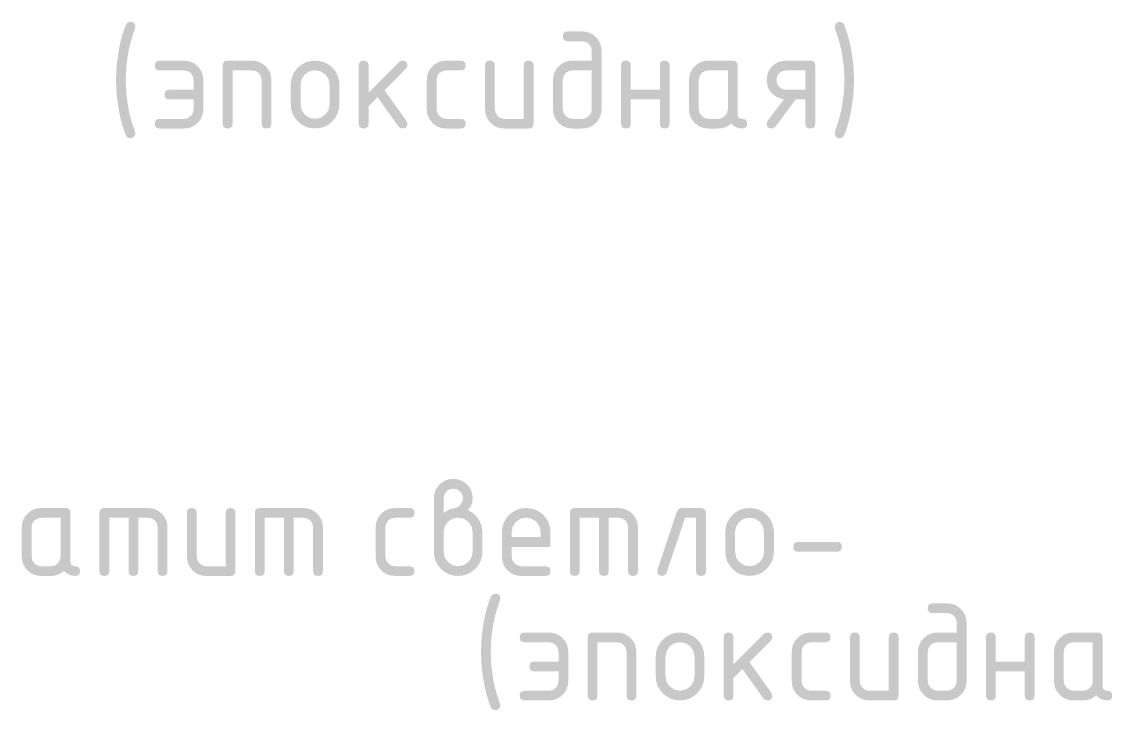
# Model space of a CAD drawing. Header units: millimetres. Extents: x 0 to 1189, y 0 to 841.
# Drawn here: x 1118.64 to 1152.66, y 727.94 to 749.41 of the extents above; entities that cross this region are included whole.
import ezdxf

# ---------------------------------------------------------------- set-up
doc = ezdxf.new("R2010")
doc.units = ezdxf.units.MM

msp = doc.modelspace()

# ---------------------------------------------------------------- hatches: boundary and pattern name
h = msp.add_hatch(color=7)
h.dxf.hatch_style = 2
h.paths.add_polyline_path([(1121.883438, 747.5926), (1121.905762, 747.135918), (1121.972734, 746.682543), (1122.004283, 746.536221), (1122.048182, 746.370624), (1122.103967, 746.185287), (1122.171172, 745.979744), (1122.184401, 745.924622), (1122.173584, 745.868605), (1122.137548, 745.818789), (1122.089385, 745.786405), (1122.031714, 745.776345), (1121.951857, 745.792675), (1121.900525, 745.844145), (1121.841054, 745.994041), (1121.783599, 746.170602), (1121.72852, 746.373415), (1121.676181, 746.602066), (1121.603627, 747.094025), (1121.578616, 747.5926), (1121.603627, 748.090967), (1121.676181, 748.583133), (1121.72852, 748.811638), (1121.783599, 749.013839), (1121.841054, 749.189065), (1121.900525, 749.336645), (1121.951857, 749.391491), (1122.031714, 749.408303), (1122.09836, 749.398794), (1122.146092, 749.370269), (1122.174807, 749.322727), (1122.184401, 749.256167), (1122.171172, 749.201046), (1122.103967, 748.997975), (1122.048182, 748.813817), (1122.004283, 748.648676), (1121.972734, 748.502656), (1121.905762, 748.049281)])
h = msp.add_hatch(color=7)
h.paths.add_polyline_path([(1136.730665, 748.502656), (1136.730665, 746.686402), (1136.719512, 746.564239), (1136.686086, 746.451584), (1136.630439, 746.348438), (1136.552623, 746.2548), (1136.459045, 746.177673), (1136.356321, 746.123542), (1136.244812, 746.091632), (1136.12488, 746.081167), (1135.820609, 746.081167), (1135.698196, 746.091632), (1135.58586, 746.123542), (1135.483963, 746.177673), (1135.392866, 746.2548), (1135.31505, 746.348438), (1135.259403, 746.451584), (1135.225977, 746.564239), (1135.214823, 746.686402), (1135.214823, 747.5926), (1135.225977, 747.714763), (1135.259403, 747.827417), (1135.31505, 747.930563), (1135.392866, 748.024201), (1135.485823, 748.099468), (1135.587514, 748.153806), (1135.698816, 748.186749), (1135.820609, 748.197834), (1136.425843, 748.197834), (1136.425843, 748.502656), (1136.40407, 748.620203), (1136.340956, 748.718732), (1136.242633, 748.781364), (1136.12488, 748.803068), (1135.667922, 748.803068), (1135.603594, 748.812585), (1135.557197, 748.841171), (1135.529093, 748.888877), (1135.519645, 748.955755), (1135.529093, 749.022314), (1135.557197, 749.069857), (1135.603594, 749.098382), (1135.667922, 749.10789), (1136.12488, 749.10789), (1136.247293, 749.096823), (1136.359628, 749.063586), (1136.461526, 749.008129), (1136.552623, 748.930399), (1136.630439, 748.838992), (1136.686086, 748.736991), (1136.719512, 748.624759)])
h.paths.add_polyline_path([(1136.425843, 746.686402), (1136.425843, 747.893012), (1135.820609, 747.893012), (1135.702855, 747.871239), (1135.604532, 747.808125), (1135.541418, 747.709871), (1135.519645, 747.5926), (1135.519645, 746.686402), (1135.54197, 746.570784), (1135.608942, 746.470877), (1135.706714, 746.403904), (1135.820609, 746.38158), (1136.12488, 746.38158), (1136.240428, 746.403904), (1136.336546, 746.470877), (1136.403519, 746.569131)])
h = msp.add_hatch(color=7)
h.dxf.hatch_style = 2
h.paths.add_polyline_path([(1144.307064, 747.5926), (1144.284257, 748.049281), (1144.213908, 748.502656), (1144.182291, 748.641545), (1144.13791, 748.804309), (1144.080816, 748.990843), (1144.011061, 749.201046), (1144.002242, 749.256167), (1144.014506, 749.316043), (1144.049095, 749.36641), (1144.098911, 749.398312), (1144.154928, 749.408303), (1144.237886, 749.391491), (1144.286118, 749.336645), (1144.347216, 749.189065), (1144.404491, 749.013839), (1144.458665, 748.811638), (1144.510462, 748.583133), (1144.583016, 748.090967), (1144.608027, 747.5926), (1144.583016, 747.094025), (1144.510462, 746.602066), (1144.458665, 746.373415), (1144.404491, 746.170602), (1144.347216, 745.994041), (1144.286118, 745.844145), (1144.237886, 745.792675), (1144.154928, 745.776345), (1144.100358, 745.786405), (1144.049095, 745.818789), (1144.014506, 745.870052), (1144.002242, 745.924622), (1144.011061, 745.979744), (1144.080816, 746.192418), (1144.13791, 746.380133), (1144.182291, 746.543353), (1144.213908, 746.682543), (1144.284257, 747.135918)])
h = msp.add_hatch(color=7)
h.dxf.hatch_style = 2
h.paths.add_polyline_path([(1124.00072, 746.987365), (1123.242799, 746.987365), (1123.17847, 746.996874), (1123.132073, 747.025399), (1123.10397, 747.072941), (1123.094522, 747.139501), (1123.10397, 747.20606), (1123.132073, 747.253602), (1123.17847, 747.282128), (1123.242799, 747.291636), (1124.00072, 747.291636), (1124.00072, 747.5926), (1123.978947, 747.709871), (1123.915833, 747.808125), (1123.81751, 747.872893), (1123.699756, 747.893012), (1122.942387, 747.893012), (1122.875509, 747.902529), (1122.827803, 747.931115), (1122.799217, 747.978821), (1122.7897, 748.045699), (1122.799217, 748.112258), (1122.827803, 748.1598), (1122.875509, 748.188326), (1122.942387, 748.197834), (1123.699756, 748.197834), (1123.822169, 748.186749), (1123.934505, 748.153806), (1124.036402, 748.099468), (1124.127499, 748.024201), (1124.205315, 747.930563), (1124.260962, 747.827417), (1124.294388, 747.714763), (1124.305542, 747.5926), (1124.305542, 746.686402), (1124.294388, 746.562378), (1124.260962, 746.44993), (1124.205315, 746.347818), (1124.127499, 746.2548), (1124.036402, 746.177673), (1123.934505, 746.123542), (1123.822169, 746.091632), (1123.699756, 746.081167), (1122.942387, 746.081167), (1122.875509, 746.089995), (1122.827803, 746.117065), (1122.799217, 746.163255), (1122.7897, 746.229444), (1122.799217, 746.296003), (1122.827803, 746.343546), (1122.875509, 746.372071), (1122.942387, 746.38158), (1123.699756, 746.38158), (1123.815305, 746.403904), (1123.911423, 746.470877), (1123.978396, 746.569131), (1124.00072, 746.686402)])
h = msp.add_hatch(color=7)
h.dxf.hatch_style = 2
h.paths.add_polyline_path([(1124.911378, 746.229444), (1124.911378, 748.049557), (1124.920895, 748.113886), (1124.94948, 748.160282), (1124.997186, 748.188386), (1125.064064, 748.197834), (1125.821434, 748.197834), (1125.941366, 748.186749), (1126.052876, 748.153806), (1126.1556, 748.099468), (1126.249177, 748.024201), (1126.326993, 747.930563), (1126.38264, 747.827417), (1126.416066, 747.714763), (1126.42722, 747.5926), (1126.42722, 746.229444), (1126.417703, 746.163255), (1126.389117, 746.117065), (1126.341411, 746.089995), (1126.274533, 746.081167), (1126.207974, 746.089995), (1126.160431, 746.117065), (1126.131906, 746.163255), (1126.122398, 746.229444), (1126.122398, 747.5926), (1126.100625, 747.709871), (1126.03751, 747.808125), (1125.939187, 747.872893), (1125.821434, 747.893012), (1125.2162, 747.893012), (1125.2162, 746.229444), (1125.206691, 746.163255), (1125.178166, 746.117065), (1125.130623, 746.089995), (1125.064064, 746.081167), (1124.997186, 746.089995), (1124.94948, 746.117065), (1124.920895, 746.163255)])
h = msp.add_hatch(color=7)
h.paths.add_polyline_path([(1127.033055, 746.834679), (1127.033055, 747.439913), (1127.046655, 747.592419), (1127.087695, 747.732677), (1127.156536, 747.86105), (1127.253541, 747.977899), (1127.370072, 748.074586), (1127.498281, 748.143264), (1127.638479, 748.184243), (1127.790976, 748.197834), (1127.943473, 748.184303), (1128.083672, 748.143746), (1128.211881, 748.076214), (1128.328411, 747.981758), (1128.425416, 747.865158), (1128.494258, 747.736467), (1128.535298, 747.59496), (1128.548897, 747.439913), (1128.548897, 746.834679), (1128.534617, 746.684722), (1128.492122, 746.545773), (1128.421928, 746.417882), (1128.324553, 746.301102), (1128.209633, 746.204416), (1128.081536, 746.135738), (1127.941553, 746.094758), (1127.790976, 746.081167), (1127.638479, 746.094758), (1127.498281, 746.135738), (1127.370072, 746.204416), (1127.253541, 746.301102), (1127.156536, 746.417882), (1127.087695, 746.545773), (1127.046655, 746.684722)])
h.paths.add_polyline_path([(1128.244075, 746.839088), (1128.244075, 747.444323), (1128.21176, 747.617887), (1128.112886, 747.766232), (1127.965987, 747.865107), (1127.790976, 747.897422), (1127.615965, 747.865107), (1127.469067, 747.766232), (1127.370192, 747.617887), (1127.337877, 747.444323), (1127.337877, 746.839088), (1127.370192, 746.662217), (1127.469067, 746.517179), (1127.615965, 746.4161), (1127.790976, 746.38158), (1127.965987, 746.4161), (1128.112886, 746.517179), (1128.21176, 746.663664)])
h = msp.add_hatch(color=7)
h.dxf.hatch_style = 2
h.paths.add_polyline_path([(1129.459555, 747.20289), (1130.412055, 748.15539), (1130.458564, 748.187774), (1130.517888, 748.197834), (1130.584766, 748.188386), (1130.632472, 748.160282), (1130.661058, 748.113886), (1130.670575, 748.049557), (1130.65831, 747.991886), (1130.623722, 747.943724), (1129.958956, 747.2751), (1130.640809, 746.31819), (1130.670575, 746.229444), (1130.661058, 746.163255), (1130.632472, 746.117065), (1130.584766, 746.089995), (1130.517888, 746.081167), (1130.44499, 746.096946), (1130.391109, 746.144557), (1129.739021, 747.059023), (1129.459555, 746.775699), (1129.459555, 746.229444), (1129.450047, 746.163255), (1129.421521, 746.117065), (1129.373979, 746.089995), (1129.30742, 746.081167), (1129.240542, 746.089995), (1129.192836, 746.117065), (1129.16425, 746.163255), (1129.154733, 746.229444), (1129.154733, 748.049557), (1129.16425, 748.113886), (1129.192836, 748.160282), (1129.240542, 748.188386), (1129.30742, 748.197834), (1129.373979, 748.188386), (1129.421521, 748.160282), (1129.450047, 748.113886), (1129.459555, 748.049557)])
h = msp.add_hatch(color=7)
h.dxf.hatch_style = 2
h.paths.add_polyline_path([(1131.581233, 747.5926), (1131.581233, 746.686402), (1131.603557, 746.570784), (1131.67053, 746.470877), (1131.768301, 746.403904), (1131.882196, 746.38158), (1132.334744, 746.38158), (1132.401622, 746.372071), (1132.449328, 746.343546), (1132.477914, 746.296003), (1132.487431, 746.229444), (1132.477914, 746.163255), (1132.449328, 746.117065), (1132.401622, 746.089995), (1132.334744, 746.081167), (1131.882196, 746.081167), (1131.759783, 746.091632), (1131.647448, 746.123542), (1131.54555, 746.177673), (1131.454453, 746.2548), (1131.376637, 746.347818), (1131.32099, 746.44993), (1131.287564, 746.562378), (1131.276411, 746.686402), (1131.276411, 747.5926), (1131.287564, 747.714763), (1131.32099, 747.827417), (1131.376637, 747.930563), (1131.454453, 748.024201), (1131.54555, 748.099468), (1131.647448, 748.153806), (1131.759783, 748.186749), (1131.882196, 748.197834), (1132.334744, 748.197834), (1132.401622, 748.188326), (1132.449328, 748.1598), (1132.477914, 748.112258), (1132.487431, 748.045699), (1132.477914, 747.978821), (1132.449328, 747.931115), (1132.401622, 747.902529), (1132.334744, 747.893012), (1131.882196, 747.893012), (1131.764443, 747.871239), (1131.66612, 747.808125), (1131.603006, 747.709871)])
h = msp.add_hatch(color=7)
h.dxf.hatch_style = 2
h.paths.add_polyline_path([(1134.608988, 748.049557), (1134.608988, 746.229444), (1134.59947, 746.163255), (1134.570885, 746.117065), (1134.523179, 746.089995), (1134.456301, 746.081167), (1133.698931, 746.081167), (1133.576518, 746.091632), (1133.464182, 746.123542), (1133.362285, 746.177673), (1133.271188, 746.2548), (1133.193372, 746.347818), (1133.137725, 746.44993), (1133.104299, 746.562378), (1133.093146, 746.686402), (1133.093146, 748.049557), (1133.102663, 748.113886), (1133.131248, 748.160282), (1133.178954, 748.188386), (1133.245832, 748.197834), (1133.312391, 748.188386), (1133.359934, 748.160282), (1133.388459, 748.113886), (1133.397968, 748.049557), (1133.397968, 746.686402), (1133.420292, 746.570784), (1133.487264, 746.470877), (1133.585036, 746.403904), (1133.698931, 746.38158), (1134.304166, 746.38158), (1134.304166, 748.049557), (1134.313674, 748.113886), (1134.342199, 748.160282), (1134.389742, 748.188386), (1134.456301, 748.197834), (1134.523179, 748.188386), (1134.570885, 748.160282), (1134.59947, 748.113886)])
h = msp.add_hatch(color=7)
h.dxf.hatch_style = 2
h.paths.add_polyline_path([(1137.641323, 746.987365), (1137.641323, 746.229444), (1137.631815, 746.163255), (1137.603289, 746.117065), (1137.555747, 746.089995), (1137.489188, 746.081167), (1137.42231, 746.089995), (1137.374604, 746.117065), (1137.346018, 746.163255), (1137.336501, 746.229444), (1137.336501, 748.049557), (1137.346018, 748.113886), (1137.374604, 748.160282), (1137.42231, 748.188386), (1137.489188, 748.197834), (1137.555747, 748.188386), (1137.603289, 748.160282), (1137.631815, 748.113886), (1137.641323, 748.049557), (1137.641323, 747.291636), (1138.547521, 747.291636), (1138.547521, 748.049557), (1138.557029, 748.113886), (1138.585555, 748.160282), (1138.633097, 748.188386), (1138.699656, 748.197834), (1138.766534, 748.188386), (1138.81424, 748.160282), (1138.842826, 748.113886), (1138.852343, 748.049557), (1138.852343, 746.229444), (1138.842826, 746.163255), (1138.81424, 746.117065), (1138.766534, 746.089995), (1138.699656, 746.081167), (1138.633097, 746.089995), (1138.585555, 746.117065), (1138.557029, 746.163255), (1138.547521, 746.229444), (1138.547521, 746.987365)])
h = msp.add_hatch(color=7)
h.paths.add_polyline_path([(1140.669199, 747.893012), (1140.063964, 747.893012), (1139.946211, 747.871239), (1139.847888, 747.808125), (1139.784774, 747.709871), (1139.763001, 747.5926), (1139.763001, 746.686402), (1139.785325, 746.570784), (1139.852298, 746.470877), (1139.950069, 746.403904), (1140.063964, 746.38158), (1140.368235, 746.38158), (1140.483784, 746.403904), (1140.579902, 746.470877), (1140.646874, 746.569131), (1140.669199, 746.686402)])
h.paths.add_polyline_path([(1141.274433, 746.229444), (1141.264985, 746.163255), (1141.236881, 746.117065), (1141.190485, 746.089995), (1141.126156, 746.081167), (1141.023759, 746.090745), (1140.932059, 746.119752), (1140.850592, 746.168604), (1140.778891, 746.237712), (1140.689223, 746.168604), (1140.591133, 746.119752), (1140.484257, 746.090745), (1140.368235, 746.081167), (1140.063964, 746.081167), (1139.941551, 746.091632), (1139.829215, 746.123542), (1139.727318, 746.177673), (1139.636221, 746.2548), (1139.558405, 746.347818), (1139.502758, 746.44993), (1139.469332, 746.562378), (1139.458179, 746.686402), (1139.458179, 747.5926), (1139.469332, 747.714763), (1139.502758, 747.827417), (1139.558405, 747.930563), (1139.636221, 748.024201), (1139.727318, 748.099468), (1139.829215, 748.153806), (1139.941551, 748.186749), (1140.063964, 748.197834), (1140.821334, 748.197834), (1140.888212, 748.188386), (1140.935918, 748.160282), (1140.964504, 748.113886), (1140.974021, 748.049557), (1140.974021, 746.534266), (1140.983529, 746.467388), (1141.012055, 746.419682), (1141.059597, 746.391097), (1141.126156, 746.38158), (1141.190485, 746.372071), (1141.236881, 746.343546), (1141.264985, 746.296003)])
h = msp.add_hatch(color=7)
h.paths.add_polyline_path([(1142.41855, 746.991224), (1142.308195, 747.015339), (1142.206677, 747.055992), (1142.11477, 747.114007), (1142.033251, 747.190212), (1141.966373, 747.27944), (1141.918667, 747.375696), (1141.890081, 747.479807), (1141.880564, 747.5926), (1141.891717, 747.714763), (1141.925144, 747.827417), (1141.98079, 747.930563), (1142.058607, 748.024201), (1142.149703, 748.099468), (1142.251601, 748.153806), (1142.363937, 748.186749), (1142.48635, 748.197834), (1143.243719, 748.197834), (1143.310597, 748.188386), (1143.358303, 748.160282), (1143.386889, 748.113886), (1143.396406, 748.049557), (1143.396406, 746.229444), (1143.386889, 746.163255), (1143.358303, 746.117065), (1143.310597, 746.089995), (1143.243719, 746.081167), (1143.17716, 746.089995), (1143.129618, 746.117065), (1143.101092, 746.163255), (1143.091584, 746.229444), (1143.091584, 746.987365), (1142.786762, 746.987365), (1142.15562, 746.140699), (1142.100843, 746.095017), (1142.033251, 746.081167), (1141.966373, 746.089995), (1141.918667, 746.117065), (1141.890081, 746.163255), (1141.880564, 746.229444), (1141.91033, 746.3226)])
h.paths.add_polyline_path([(1142.185386, 747.5926), (1142.20771, 747.4765), (1142.274683, 747.376523), (1142.372455, 747.310033), (1142.48635, 747.287778), (1143.091584, 747.287778), (1143.091584, 747.893012), (1142.48635, 747.893012), (1142.368596, 747.871239), (1142.270273, 747.808125), (1142.207159, 747.709871)])
h = msp.add_hatch(color=7)
h.paths.add_polyline_path([(1131.80172, 734.096697), (1131.985619, 734.207422), (1132.153395, 734.244973), (1132.244759, 734.272465), (1132.327028, 734.350807), (1132.387455, 734.450301), (1132.406954, 734.549795), (1132.384905, 734.667342), (1132.318208, 734.765872), (1132.219954, 734.830157), (1132.102683, 734.850208), (1131.98493, 734.828504), (1131.886607, 734.765872), (1131.823493, 734.667342), (1131.80172, 734.549795)])
h.paths.add_polyline_path([(1132.555231, 734.185442), (1132.743195, 734.07141), (1132.889819, 733.906527), (1132.981458, 733.70685), (1133.01274, 733.491462), (1133.01274, 732.881818), (1132.99846, 732.731242), (1132.955964, 732.591259), (1132.885771, 732.463161), (1132.788395, 732.348242), (1132.673475, 732.251555), (1132.545378, 732.182877), (1132.405395, 732.141898), (1132.254819, 732.128307), (1132.102321, 732.141898), (1131.962123, 732.182877), (1131.833914, 732.251555), (1131.717384, 732.348242), (1131.620378, 732.465022), (1131.551537, 732.592912), (1131.510497, 732.731862), (1131.496898, 732.881818), (1131.496898, 734.549795), (1131.508051, 734.671959), (1131.541477, 734.784613), (1131.597124, 734.887759), (1131.67494, 734.981397), (1131.767897, 735.056896), (1131.869588, 735.111208), (1131.98089, 735.144023), (1132.102683, 735.15503), (1132.224846, 735.143962), (1132.337501, 735.110726), (1132.440647, 735.055268), (1132.534285, 734.977539), (1132.609551, 734.886132), (1132.663889, 734.784131), (1132.696833, 734.671898), (1132.707917, 734.549795), (1132.6984, 734.441008), (1132.669815, 734.343848), (1132.622109, 734.258573)])
h.paths.add_polyline_path([(1132.707917, 732.886228), (1132.707917, 733.491462), (1132.675602, 733.665026), (1132.576728, 733.813372), (1132.429829, 733.912246), (1132.254819, 733.944561), (1132.079808, 733.912246), (1131.932909, 733.813372), (1131.834035, 733.665026), (1131.80172, 733.491462), (1131.80172, 732.886228), (1131.834035, 732.709357), (1131.932909, 732.564318), (1132.079808, 732.463239), (1132.254819, 732.428719), (1132.429829, 732.463239), (1132.576728, 732.564318), (1132.675602, 732.710803)])
h = msp.add_hatch(color=7)
h.paths.add_polyline_path([(1119.852669, 733.940151), (1119.247435, 733.940151), (1119.129681, 733.918378), (1119.031358, 733.855264), (1118.968244, 733.75701), (1118.946471, 733.639739), (1118.946471, 732.733541), (1118.968795, 732.617924), (1119.035768, 732.518016), (1119.13354, 732.451043), (1119.247435, 732.428719), (1119.551706, 732.428719), (1119.667254, 732.451043), (1119.763372, 732.518016), (1119.830345, 732.61627), (1119.852669, 732.733541)])
h.paths.add_polyline_path([(1120.457904, 732.276584), (1120.448455, 732.210395), (1120.420352, 732.164205), (1120.373955, 732.137135), (1120.309627, 732.128307), (1120.20723, 732.137884), (1120.11553, 732.166892), (1120.034062, 732.215743), (1119.962361, 732.284852), (1119.872694, 732.215743), (1119.774603, 732.166892), (1119.667728, 732.137884), (1119.551706, 732.128307), (1119.247435, 732.128307), (1119.125022, 732.138771), (1119.012686, 732.170681), (1118.910789, 732.224812), (1118.819692, 732.30194), (1118.741876, 732.394957), (1118.686229, 732.49707), (1118.652803, 732.609518), (1118.641649, 732.733541), (1118.641649, 733.639739), (1118.652803, 733.761902), (1118.686229, 733.874557), (1118.741876, 733.977703), (1118.819692, 734.071341), (1118.910789, 734.146607), (1119.012686, 734.200945), (1119.125022, 734.233889), (1119.247435, 734.244973), (1120.004805, 734.244973), (1120.071683, 734.235525), (1120.119388, 734.207422), (1120.147974, 734.161025), (1120.157491, 734.096697), (1120.157491, 732.581406), (1120.167, 732.514528), (1120.195525, 732.466822), (1120.243067, 732.438236), (1120.309627, 732.428719), (1120.373955, 732.419211), (1120.420352, 732.390685), (1120.448455, 732.343143)])
h = msp.add_hatch(color=7)
h.dxf.hatch_style = 2
h.paths.add_polyline_path([(1121.216866, 734.244973), (1122.580021, 734.244973), (1122.701496, 734.233889), (1122.812634, 734.200945), (1122.914265, 734.146607), (1123.007213, 734.071341), (1123.085029, 733.977703), (1123.140676, 733.874557), (1123.174102, 733.761902), (1123.185256, 733.639739), (1123.185256, 732.276584), (1123.175739, 732.210395), (1123.147153, 732.164205), (1123.099447, 732.137135), (1123.032569, 732.128307), (1122.96601, 732.137135), (1122.918468, 732.164205), (1122.889942, 732.210395), (1122.880434, 732.276584), (1122.880434, 733.639739), (1122.858661, 733.75701), (1122.795547, 733.855264), (1122.697292, 733.920032), (1122.580021, 733.940151), (1122.275199, 733.940151), (1122.275199, 732.276584), (1122.265682, 732.210395), (1122.237097, 732.164205), (1122.189391, 732.137135), (1122.122513, 732.128307), (1122.058417, 732.137135), (1122.011994, 732.164205), (1121.983762, 732.210395), (1121.974236, 732.276584), (1121.974236, 733.940151), (1121.369001, 733.940151), (1121.369001, 732.276584), (1121.359493, 732.210395), (1121.330968, 732.164205), (1121.283425, 732.137135), (1121.216866, 732.128307), (1121.149988, 732.137135), (1121.102282, 732.164205), (1121.073697, 732.210395), (1121.064179, 732.276584), (1121.064179, 734.096697), (1121.073697, 734.161025), (1121.102282, 734.207422), (1121.149988, 734.235525)])
h = msp.add_hatch(color=7)
h.dxf.hatch_style = 2
h.paths.add_polyline_path([(1125.307495, 734.096697), (1125.307495, 732.276584), (1125.297977, 732.210395), (1125.269392, 732.164205), (1125.221686, 732.137135), (1125.154808, 732.128307), (1124.397438, 732.128307), (1124.275025, 732.138771), (1124.162689, 732.170681), (1124.060792, 732.224812), (1123.969695, 732.30194), (1123.891879, 732.394957), (1123.836232, 732.49707), (1123.802806, 732.609518), (1123.791653, 732.733541), (1123.791653, 734.096697), (1123.80117, 734.161025), (1123.829755, 734.207422), (1123.877461, 734.235525), (1123.944339, 734.244973), (1124.010898, 734.235525), (1124.058441, 734.207422), (1124.086966, 734.161025), (1124.096475, 734.096697), (1124.096475, 732.733541), (1124.118799, 732.617924), (1124.185771, 732.518016), (1124.283543, 732.451043), (1124.397438, 732.428719), (1125.002673, 732.428719), (1125.002673, 734.096697), (1125.012181, 734.161025), (1125.040706, 734.207422), (1125.088249, 734.235525), (1125.154808, 734.244973), (1125.221686, 734.235525), (1125.269392, 734.207422), (1125.297977, 734.161025)])
h = msp.add_hatch(color=7)
h.dxf.hatch_style = 2
h.paths.add_polyline_path([(1126.066162, 734.244973), (1127.429317, 734.244973), (1127.550791, 734.233889), (1127.66193, 734.200945), (1127.76356, 734.146607), (1127.856509, 734.071341), (1127.934325, 733.977703), (1127.989972, 733.874557), (1128.023398, 733.761902), (1128.034552, 733.639739), (1128.034552, 732.276584), (1128.025034, 732.210395), (1127.996449, 732.164205), (1127.948743, 732.137135), (1127.881865, 732.128307), (1127.815306, 732.137135), (1127.767763, 732.164205), (1127.739238, 732.210395), (1127.72973, 732.276584), (1127.72973, 733.639739), (1127.707957, 733.75701), (1127.644842, 733.855264), (1127.546588, 733.920032), (1127.429317, 733.940151), (1127.124495, 733.940151), (1127.124495, 732.276584), (1127.114978, 732.210395), (1127.086392, 732.164205), (1127.038686, 732.137135), (1126.971809, 732.128307), (1126.907713, 732.137135), (1126.86129, 732.164205), (1126.833057, 732.210395), (1126.823532, 732.276584), (1126.823532, 733.940151), (1126.218297, 733.940151), (1126.218297, 732.276584), (1126.208789, 732.210395), (1126.180263, 732.164205), (1126.132721, 732.137135), (1126.066162, 732.128307), (1125.999284, 732.137135), (1125.951578, 732.164205), (1125.922992, 732.210395), (1125.913475, 732.276584), (1125.913475, 734.096697), (1125.922992, 734.161025), (1125.951578, 734.207422), (1125.999284, 734.235525)])
h = msp.add_hatch(color=7)
h.dxf.hatch_style = 2
h.paths.add_polyline_path([(1129.98484, 733.639739), (1129.98484, 732.733541), (1130.007164, 732.617924), (1130.074137, 732.518016), (1130.171909, 732.451043), (1130.285803, 732.428719), (1130.738351, 732.428719), (1130.805229, 732.419211), (1130.852935, 732.390685), (1130.881521, 732.343143), (1130.891038, 732.276584), (1130.881521, 732.210395), (1130.852935, 732.164205), (1130.805229, 732.137135), (1130.738351, 732.128307), (1130.285803, 732.128307), (1130.163391, 732.138771), (1130.051055, 732.170681), (1129.949157, 732.224812), (1129.85806, 732.30194), (1129.780244, 732.394957), (1129.724597, 732.49707), (1129.691171, 732.609518), (1129.680018, 732.733541), (1129.680018, 733.639739), (1129.691171, 733.761902), (1129.724597, 733.874557), (1129.780244, 733.977703), (1129.85806, 734.071341), (1129.949157, 734.146607), (1130.051055, 734.200945), (1130.163391, 734.233889), (1130.285803, 734.244973), (1130.738351, 734.244973), (1130.805229, 734.235465), (1130.852935, 734.20694), (1130.881521, 734.159397), (1130.891038, 734.092838), (1130.881521, 734.02596), (1130.852935, 733.978254), (1130.805229, 733.949668), (1130.738351, 733.940151), (1130.285803, 733.940151), (1130.16805, 733.918378), (1130.069727, 733.855264), (1130.006613, 733.75701)])
h = msp.add_hatch(color=7)
h.paths.add_polyline_path([(1134.376641, 733.944561), (1134.20163, 733.912246), (1134.054731, 733.813372), (1133.955857, 733.666473), (1133.923542, 733.491462), (1133.923542, 733.338776), (1134.82974, 733.338776), (1134.82974, 733.491462), (1134.797425, 733.666473), (1134.698551, 733.813372), (1134.551652, 733.912246)])
h.paths.add_polyline_path([(1133.923542, 733.034505), (1133.923542, 732.733541), (1133.945866, 732.617924), (1134.012839, 732.518016), (1134.110611, 732.451043), (1134.224506, 732.428719), (1134.981876, 732.428719), (1135.048753, 732.419211), (1135.096459, 732.390685), (1135.125045, 732.343143), (1135.134562, 732.276584), (1135.125045, 732.210395), (1135.096459, 732.164205), (1135.048753, 732.137135), (1134.981876, 732.128307), (1134.224506, 732.128307), (1134.102093, 732.138771), (1133.989757, 732.170681), (1133.88786, 732.224812), (1133.796763, 732.30194), (1133.718947, 732.394957), (1133.6633, 732.49707), (1133.629874, 732.609518), (1133.61872, 732.733541), (1133.61872, 733.487052), (1133.63232, 733.639558), (1133.673359, 733.779817), (1133.742201, 733.908189), (1133.839206, 734.025039), (1133.955737, 734.121725), (1134.083946, 734.190403), (1134.224144, 734.231383), (1134.376641, 734.244973), (1134.529138, 734.231443), (1134.669336, 734.190885), (1134.797546, 734.123353), (1134.914076, 734.028897), (1135.011081, 733.912367), (1135.079923, 733.784157), (1135.120963, 733.643959), (1135.134562, 733.491462), (1135.134562, 733.034505)])
h = msp.add_hatch(color=7)
h.dxf.hatch_style = 2
h.paths.add_polyline_path([(1135.893229, 734.244973), (1137.256385, 734.244973), (1137.377859, 734.233889), (1137.488998, 734.200945), (1137.590628, 734.146607), (1137.683577, 734.071341), (1137.761393, 733.977703), (1137.81704, 733.874557), (1137.850466, 733.761902), (1137.861619, 733.639739), (1137.861619, 732.276584), (1137.852102, 732.210395), (1137.823516, 732.164205), (1137.77581, 732.137135), (1137.708933, 732.128307), (1137.642373, 732.137135), (1137.594831, 732.164205), (1137.566306, 732.210395), (1137.556797, 732.276584), (1137.556797, 733.639739), (1137.535024, 733.75701), (1137.47191, 733.855264), (1137.373656, 733.920032), (1137.256385, 733.940151), (1136.951563, 733.940151), (1136.951563, 732.276584), (1136.942046, 732.210395), (1136.91346, 732.164205), (1136.865754, 732.137135), (1136.798876, 732.128307), (1136.73478, 732.137135), (1136.688357, 732.164205), (1136.660125, 732.210395), (1136.650599, 732.276584), (1136.650599, 733.940151), (1136.045365, 733.940151), (1136.045365, 732.276584), (1136.035856, 732.210395), (1136.007331, 732.164205), (1135.959789, 732.137135), (1135.893229, 732.128307), (1135.826352, 732.137135), (1135.778646, 732.164205), (1135.75006, 732.210395), (1135.740543, 732.276584), (1135.740543, 734.096697), (1135.75006, 734.161025), (1135.778646, 734.207422), (1135.826352, 734.235525)])
h = msp.add_hatch(color=7)
h.dxf.hatch_style = 2
h.paths.add_polyline_path([(1139.225937, 734.244973), (1139.831171, 734.244973), (1139.898049, 734.235525), (1139.945755, 734.207422), (1139.974341, 734.161025), (1139.983858, 734.096697), (1139.983858, 732.276584), (1139.974341, 732.210395), (1139.945755, 732.164205), (1139.898049, 732.137135), (1139.831171, 732.128307), (1139.764612, 732.137135), (1139.71707, 732.164205), (1139.688544, 732.210395), (1139.679036, 732.276584), (1139.679036, 733.940151), (1139.33177, 733.940151), (1138.76016, 732.22973), (1138.709448, 732.153594), (1138.620703, 732.128307), (1138.553825, 732.137815), (1138.506119, 732.166341), (1138.477533, 732.213883), (1138.468016, 732.280442), (1138.476835, 732.327295), (1139.073801, 734.122052), (1139.133746, 734.215346)])
h = msp.add_hatch(color=7)
h.paths.add_polyline_path([(1140.589839, 732.881818), (1140.589839, 733.487052), (1140.603438, 733.639558), (1140.644478, 733.779817), (1140.713319, 733.908189), (1140.810325, 734.025039), (1140.926855, 734.121725), (1141.055064, 734.190403), (1141.195262, 734.231383), (1141.34776, 734.244973), (1141.500257, 734.231443), (1141.640455, 734.190885), (1141.768664, 734.123353), (1141.885194, 734.028897), (1141.9822, 733.912298), (1142.051041, 733.783606), (1142.092081, 733.642099), (1142.105681, 733.487052), (1142.105681, 732.881818), (1142.091401, 732.731862), (1142.048905, 732.592912), (1141.978712, 732.465022), (1141.881336, 732.348242), (1141.766416, 732.251555), (1141.638319, 732.182877), (1141.498336, 732.141898), (1141.34776, 732.128307), (1141.195262, 732.141898), (1141.055064, 732.182877), (1140.926855, 732.251555), (1140.810325, 732.348242), (1140.713319, 732.465022), (1140.644478, 732.592912), (1140.603438, 732.731862)])
h.paths.add_polyline_path([(1141.800859, 732.886228), (1141.800859, 733.491462), (1141.768544, 733.665026), (1141.669669, 733.813372), (1141.52277, 733.912246), (1141.34776, 733.944561), (1141.172749, 733.912246), (1141.02585, 733.813372), (1140.926976, 733.665026), (1140.894661, 733.491462), (1140.894661, 732.886228), (1140.926976, 732.709357), (1141.02585, 732.564318), (1141.172749, 732.463239), (1141.34776, 732.428719), (1141.52277, 732.463239), (1141.669669, 732.564318), (1141.768544, 732.710803)])
h = msp.add_hatch(color=7)
h.dxf.hatch_style = 2
h.paths.add_polyline_path([(1144.074817, 732.881818), (1142.864348, 732.881818), (1142.79747, 732.891335), (1142.749764, 732.919921), (1142.721178, 732.967627), (1142.711661, 733.034505), (1142.721178, 733.101064), (1142.749764, 733.148606), (1142.79747, 733.177132), (1142.864348, 733.18664), (1144.074817, 733.18664), (1144.141694, 733.177132), (1144.1894, 733.148606), (1144.217986, 733.101064), (1144.227503, 733.034505), (1144.217986, 732.967627), (1144.1894, 732.919921), (1144.141694, 732.891335)])
h = msp.add_hatch(color=7)
h.dxf.hatch_style = 2
h.paths.add_polyline_path([(1133.269595, 729.757058), (1133.291919, 729.300377), (1133.358892, 728.847002), (1133.39044, 728.70068), (1133.434339, 728.535083), (1133.490124, 728.349746), (1133.557329, 728.144203), (1133.570559, 728.089081), (1133.559741, 728.033064), (1133.523705, 727.983248), (1133.475543, 727.950864), (1133.417872, 727.940804), (1133.338015, 727.957134), (1133.286683, 728.008604), (1133.227212, 728.1585), (1133.169756, 728.335061), (1133.114678, 728.537874), (1133.062338, 728.766525), (1132.989784, 729.258484), (1132.964773, 729.757058), (1132.989784, 730.255426), (1133.062338, 730.747592), (1133.114678, 730.976097), (1133.169756, 731.178298), (1133.227212, 731.353524), (1133.286683, 731.501104), (1133.338015, 731.55595), (1133.417872, 731.572762), (1133.484517, 731.563253), (1133.532249, 731.534728), (1133.560964, 731.487185), (1133.570559, 731.420626), (1133.557329, 731.365505), (1133.490124, 731.162433), (1133.434339, 730.978276), (1133.39044, 730.813135), (1133.358892, 730.667115), (1133.291919, 730.21374)])
h = msp.add_hatch(color=7)
h.paths.add_polyline_path([(1148.116871, 730.667115), (1148.116871, 728.850861), (1148.105717, 728.728697), (1148.072291, 728.616043), (1148.016644, 728.512897), (1147.938828, 728.419259), (1147.845251, 728.342132), (1147.742527, 728.288001), (1147.631018, 728.256091), (1147.511085, 728.245626), (1147.206814, 728.245626), (1147.084401, 728.256091), (1146.972066, 728.288001), (1146.870168, 728.342132), (1146.779071, 728.419259), (1146.701255, 728.512897), (1146.645608, 728.616043), (1146.612182, 728.728697), (1146.601029, 728.850861), (1146.601029, 729.757058), (1146.612182, 729.879222), (1146.645608, 729.991876), (1146.701255, 730.095022), (1146.779071, 730.18866), (1146.872029, 730.263927), (1146.973719, 730.318264), (1147.085022, 730.351208), (1147.206814, 730.362293), (1147.812049, 730.362293), (1147.812049, 730.667115), (1147.790276, 730.784662), (1147.727162, 730.883191), (1147.628839, 730.945823), (1147.511085, 730.967527), (1147.054128, 730.967527), (1146.989799, 730.977044), (1146.943402, 731.00563), (1146.915299, 731.053336), (1146.905851, 731.120214), (1146.915299, 731.186773), (1146.943402, 731.234315), (1146.989799, 731.262841), (1147.054128, 731.272349), (1147.511085, 731.272349), (1147.633498, 731.261282), (1147.745834, 731.228045), (1147.847731, 731.172588), (1147.938828, 731.094858), (1148.016644, 731.003451), (1148.072291, 730.90145), (1148.105717, 730.789218)])
h.paths.add_polyline_path([(1147.812049, 728.850861), (1147.812049, 730.057471), (1147.206814, 730.057471), (1147.089061, 730.035698), (1146.990738, 729.972584), (1146.927624, 729.874329), (1146.905851, 729.757058), (1146.905851, 728.850861), (1146.928175, 728.735243), (1146.995148, 728.635335), (1147.092919, 728.568363), (1147.206814, 728.546038), (1147.511085, 728.546038), (1147.626634, 728.568363), (1147.722752, 728.635335), (1147.789724, 728.733589)])
h = msp.add_hatch(color=7)
h.dxf.hatch_style = 2
h.paths.add_polyline_path([(1135.386884, 729.151824), (1134.628963, 729.151824), (1134.564635, 729.161333), (1134.518238, 729.189858), (1134.490134, 729.2374), (1134.480686, 729.303959), (1134.490134, 729.370519), (1134.518238, 729.418061), (1134.564635, 729.446586), (1134.628963, 729.456095), (1135.386884, 729.456095), (1135.386884, 729.757058), (1135.365111, 729.874329), (1135.301997, 729.972584), (1135.203674, 730.037351), (1135.085921, 730.057471), (1134.328551, 730.057471), (1134.261673, 730.066988), (1134.213967, 730.095574), (1134.185381, 730.143279), (1134.175864, 730.210157), (1134.185381, 730.276717), (1134.213967, 730.324259), (1134.261673, 730.352784), (1134.328551, 730.362293), (1135.085921, 730.362293), (1135.208333, 730.351208), (1135.320669, 730.318264), (1135.422567, 730.263927), (1135.513664, 730.18866), (1135.59148, 730.095022), (1135.647127, 729.991876), (1135.680553, 729.879222), (1135.691706, 729.757058), (1135.691706, 728.850861), (1135.680553, 728.726837), (1135.647127, 728.614389), (1135.59148, 728.512277), (1135.513664, 728.419259), (1135.422567, 728.342132), (1135.320669, 728.288001), (1135.208333, 728.256091), (1135.085921, 728.245626), (1134.328551, 728.245626), (1134.261673, 728.254454), (1134.213967, 728.281524), (1134.185381, 728.327714), (1134.175864, 728.393903), (1134.185381, 728.460462), (1134.213967, 728.508005), (1134.261673, 728.53653), (1134.328551, 728.546038), (1135.085921, 728.546038), (1135.201469, 728.568363), (1135.297587, 728.635335), (1135.36456, 728.733589), (1135.386884, 728.850861)])
h = msp.add_hatch(color=7)
h.dxf.hatch_style = 2
h.paths.add_polyline_path([(1136.297549, 728.393903), (1136.297549, 730.214016), (1136.307066, 730.278344), (1136.335651, 730.324741), (1136.383357, 730.352845), (1136.450235, 730.362293), (1137.207605, 730.362293), (1137.327538, 730.351208), (1137.439047, 730.318264), (1137.541771, 730.263927), (1137.635348, 730.18866), (1137.713164, 730.095022), (1137.768811, 729.991876), (1137.802237, 729.879222), (1137.813391, 729.757058), (1137.813391, 728.393903), (1137.803874, 728.327714), (1137.775288, 728.281524), (1137.727582, 728.254454), (1137.660704, 728.245626), (1137.594145, 728.254454), (1137.546603, 728.281524), (1137.518077, 728.327714), (1137.508569, 728.393903), (1137.508569, 729.757058), (1137.486796, 729.874329), (1137.423682, 729.972584), (1137.325359, 730.037351), (1137.207605, 730.057471), (1136.602371, 730.057471), (1136.602371, 728.393903), (1136.592862, 728.327714), (1136.564337, 728.281524), (1136.516795, 728.254454), (1136.450235, 728.245626), (1136.383357, 728.254454), (1136.335651, 728.281524), (1136.307066, 728.327714)])
h = msp.add_hatch(color=7)
h.paths.add_polyline_path([(1138.419233, 728.999137), (1138.419233, 729.604372), (1138.432833, 729.756878), (1138.473873, 729.897136), (1138.542714, 730.025509), (1138.639719, 730.142358), (1138.75625, 730.239045), (1138.884459, 730.307723), (1139.024657, 730.348702), (1139.177154, 730.362293), (1139.329651, 730.348762), (1139.46985, 730.308205), (1139.598059, 730.240672), (1139.714589, 730.146216), (1139.811594, 730.029617), (1139.880436, 729.900926), (1139.921476, 729.759418), (1139.935075, 729.604372), (1139.935075, 728.999137), (1139.920795, 728.849181), (1139.8783, 728.710232), (1139.808106, 728.582341), (1139.710731, 728.465561), (1139.595811, 728.368874), (1139.467714, 728.300196), (1139.327731, 728.259217), (1139.177154, 728.245626), (1139.024657, 728.259217), (1138.884459, 728.300196), (1138.75625, 728.368874), (1138.639719, 728.465561), (1138.542714, 728.582341), (1138.473873, 728.710232), (1138.432833, 728.849181)])
h.paths.add_polyline_path([(1139.630253, 729.003547), (1139.630253, 729.608782), (1139.597938, 729.782345), (1139.499064, 729.930691), (1139.352165, 730.029565), (1139.177154, 730.06188), (1139.002143, 730.029565), (1138.855245, 729.930691), (1138.75637, 729.782345), (1138.724055, 729.608782), (1138.724055, 729.003547), (1138.75637, 728.826676), (1138.855245, 728.681637), (1139.002143, 728.580558), (1139.177154, 728.546038), (1139.352165, 728.580558), (1139.499064, 728.681637), (1139.597938, 728.828123)])
h = msp.add_hatch(color=7)
h.dxf.hatch_style = 2
h.paths.add_polyline_path([(1140.84574, 729.367349), (1141.79824, 730.319849), (1141.844749, 730.352233), (1141.904073, 730.362293), (1141.970951, 730.352845), (1142.018657, 730.324741), (1142.047243, 730.278344), (1142.05676, 730.214016), (1142.044495, 730.156345), (1142.009907, 730.108183), (1141.345141, 729.439558), (1142.026994, 728.482649), (1142.05676, 728.393903), (1142.047243, 728.327714), (1142.018657, 728.281524), (1141.970951, 728.254454), (1141.904073, 728.245626), (1141.831175, 728.261405), (1141.777294, 728.309016), (1141.125206, 729.223482), (1140.84574, 728.940157), (1140.84574, 728.393903), (1140.836231, 728.327714), (1140.807706, 728.281524), (1140.760164, 728.254454), (1140.693605, 728.245626), (1140.626727, 728.254454), (1140.579021, 728.281524), (1140.550435, 728.327714), (1140.540918, 728.393903), (1140.540918, 730.214016), (1140.550435, 730.278344), (1140.579021, 730.324741), (1140.626727, 730.352845), (1140.693605, 730.362293), (1140.760164, 730.352845), (1140.807706, 730.324741), (1140.836231, 730.278344), (1140.84574, 730.214016)])
h = msp.add_hatch(color=7)
h.dxf.hatch_style = 2
h.paths.add_polyline_path([(1142.967425, 729.757058), (1142.967425, 728.850861), (1142.989749, 728.735243), (1143.056721, 728.635335), (1143.154493, 728.568363), (1143.268388, 728.546038), (1143.720936, 728.546038), (1143.787814, 728.53653), (1143.83552, 728.508005), (1143.864105, 728.460462), (1143.873622, 728.393903), (1143.864105, 728.327714), (1143.83552, 728.281524), (1143.787814, 728.254454), (1143.720936, 728.245626), (1143.268388, 728.245626), (1143.145975, 728.256091), (1143.033639, 728.288001), (1142.931742, 728.342132), (1142.840645, 728.419259), (1142.762829, 728.512277), (1142.707182, 728.614389), (1142.673756, 728.726837), (1142.662602, 728.850861), (1142.662602, 729.757058), (1142.673756, 729.879222), (1142.707182, 729.991876), (1142.762829, 730.095022), (1142.840645, 730.18866), (1142.931742, 730.263927), (1143.033639, 730.318264), (1143.145975, 730.351208), (1143.268388, 730.362293), (1143.720936, 730.362293), (1143.787814, 730.352784), (1143.83552, 730.324259), (1143.864105, 730.276717), (1143.873622, 730.210157), (1143.864105, 730.143279), (1143.83552, 730.095574), (1143.787814, 730.066988), (1143.720936, 730.057471), (1143.268388, 730.057471), (1143.150635, 730.035698), (1143.052312, 729.972584), (1142.989198, 729.874329)])
h = msp.add_hatch(color=7)
h.dxf.hatch_style = 2
h.paths.add_polyline_path([(1145.995186, 730.214016), (1145.995186, 728.393903), (1145.985669, 728.327714), (1145.957083, 728.281524), (1145.909377, 728.254454), (1145.8425, 728.245626), (1145.08513, 728.245626), (1144.962717, 728.256091), (1144.850381, 728.288001), (1144.748484, 728.342132), (1144.657387, 728.419259), (1144.579571, 728.512277), (1144.523924, 728.614389), (1144.490498, 728.726837), (1144.479344, 728.850861), (1144.479344, 730.214016), (1144.488861, 730.278344), (1144.517447, 730.324741), (1144.565153, 730.352845), (1144.632031, 730.362293), (1144.69859, 730.352845), (1144.746132, 730.324741), (1144.774658, 730.278344), (1144.784166, 730.214016), (1144.784166, 728.850861), (1144.80649, 728.735243), (1144.873463, 728.635335), (1144.971235, 728.568363), (1145.08513, 728.546038), (1145.690364, 728.546038), (1145.690364, 730.214016), (1145.699873, 730.278344), (1145.728398, 730.324741), (1145.77594, 730.352845), (1145.8425, 730.362293), (1145.909377, 730.352845), (1145.957083, 730.324741), (1145.985669, 730.278344)])
h = msp.add_hatch(color=7)
h.dxf.hatch_style = 2
h.paths.add_polyline_path([(1149.027535, 729.151824), (1149.027535, 728.393903), (1149.018027, 728.327714), (1148.989502, 728.281524), (1148.941959, 728.254454), (1148.8754, 728.245626), (1148.808522, 728.254454), (1148.760816, 728.281524), (1148.73223, 728.327714), (1148.722713, 728.393903), (1148.722713, 730.214016), (1148.73223, 730.278344), (1148.760816, 730.324741), (1148.808522, 730.352845), (1148.8754, 730.362293), (1148.941959, 730.352845), (1148.989502, 730.324741), (1149.018027, 730.278344), (1149.027535, 730.214016), (1149.027535, 729.456095), (1149.933733, 729.456095), (1149.933733, 730.214016), (1149.943242, 730.278344), (1149.971767, 730.324741), (1150.019309, 730.352845), (1150.085869, 730.362293), (1150.152747, 730.352845), (1150.200453, 730.324741), (1150.229038, 730.278344), (1150.238555, 730.214016), (1150.238555, 728.393903), (1150.229038, 728.327714), (1150.200453, 728.281524), (1150.152747, 728.254454), (1150.085869, 728.245626), (1150.019309, 728.254454), (1149.971767, 728.281524), (1149.943242, 728.327714), (1149.933733, 728.393903), (1149.933733, 729.151824)])
h = msp.add_hatch(color=7)
h.paths.add_polyline_path([(1152.055418, 730.057471), (1151.450183, 730.057471), (1151.33243, 730.035698), (1151.234107, 729.972584), (1151.170993, 729.874329), (1151.14922, 729.757058), (1151.14922, 728.850861), (1151.171544, 728.735243), (1151.238517, 728.635335), (1151.336289, 728.568363), (1151.450183, 728.546038), (1151.754454, 728.546038), (1151.870003, 728.568363), (1151.966121, 728.635335), (1152.033094, 728.733589), (1152.055418, 728.850861)])
h.paths.add_polyline_path([(1152.660652, 728.393903), (1152.651204, 728.327714), (1152.623101, 728.281524), (1152.576704, 728.254454), (1152.512375, 728.245626), (1152.409978, 728.255204), (1152.318279, 728.284211), (1152.236811, 728.333063), (1152.16511, 728.402171), (1152.075442, 728.333063), (1151.977352, 728.284211), (1151.870477, 728.255204), (1151.754454, 728.245626), (1151.450183, 728.245626), (1151.327771, 728.256091), (1151.215435, 728.288001), (1151.113537, 728.342132), (1151.02244, 728.419259), (1150.944624, 728.512277), (1150.888977, 728.614389), (1150.855551, 728.726837), (1150.844398, 728.850861), (1150.844398, 729.757058), (1150.855551, 729.879222), (1150.888977, 729.991876), (1150.944624, 730.095022), (1151.02244, 730.18866), (1151.113537, 730.263927), (1151.215435, 730.318264), (1151.327771, 730.351208), (1151.450183, 730.362293), (1152.207553, 730.362293), (1152.274431, 730.352845), (1152.322137, 730.324741), (1152.350723, 730.278344), (1152.36024, 730.214016), (1152.36024, 728.698725), (1152.369748, 728.631847), (1152.398274, 728.584141), (1152.445816, 728.555556), (1152.512375, 728.546038), (1152.576704, 728.53653), (1152.623101, 728.508005), (1152.651204, 728.460462)])

doc.saveas('drawing.dxf')
